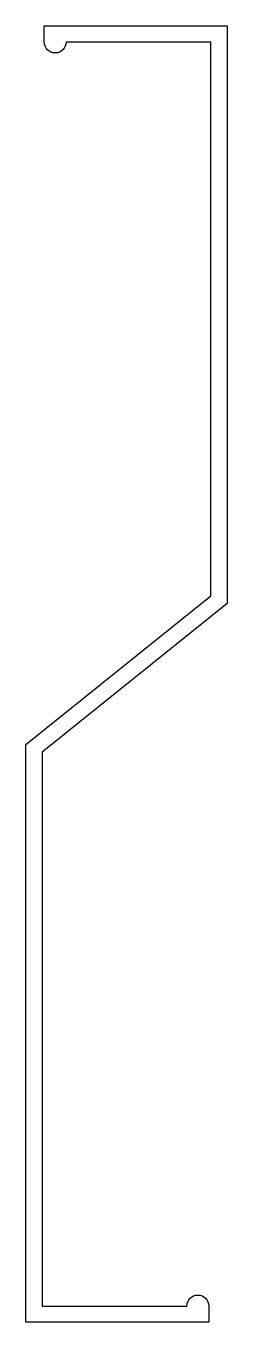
# Model space of a CAD drawing. Extents: x 202 to 230, y 138 to 315.
import ezdxf

# ---------------------------------------------------------------- set-up
doc = ezdxf.new("R2010")
doc.units = 0
doc.layers.get('0').update_dxf_attribs({"linetype": 'CONTINUOUS'})

msp = doc.modelspace()

# ---------------------------------------------------------------- linework, layer by layer
msp.add_lwpolyline([(202.06, 216.95), (227.36, 237.31), (227.36, 313.05), (207.56, 313.05, -1), (204.56, 313.05), (204.56, 315.25), (229.56, 315.25), (229.56, 236.25), (204.26, 215.89), (204.26, 140.15), (224.06, 140.15, -1), (227.06, 140.15), (227.06, 137.95), (202.06, 137.95)], format="xyb", close=True)

doc.saveas('drawing.dxf')
